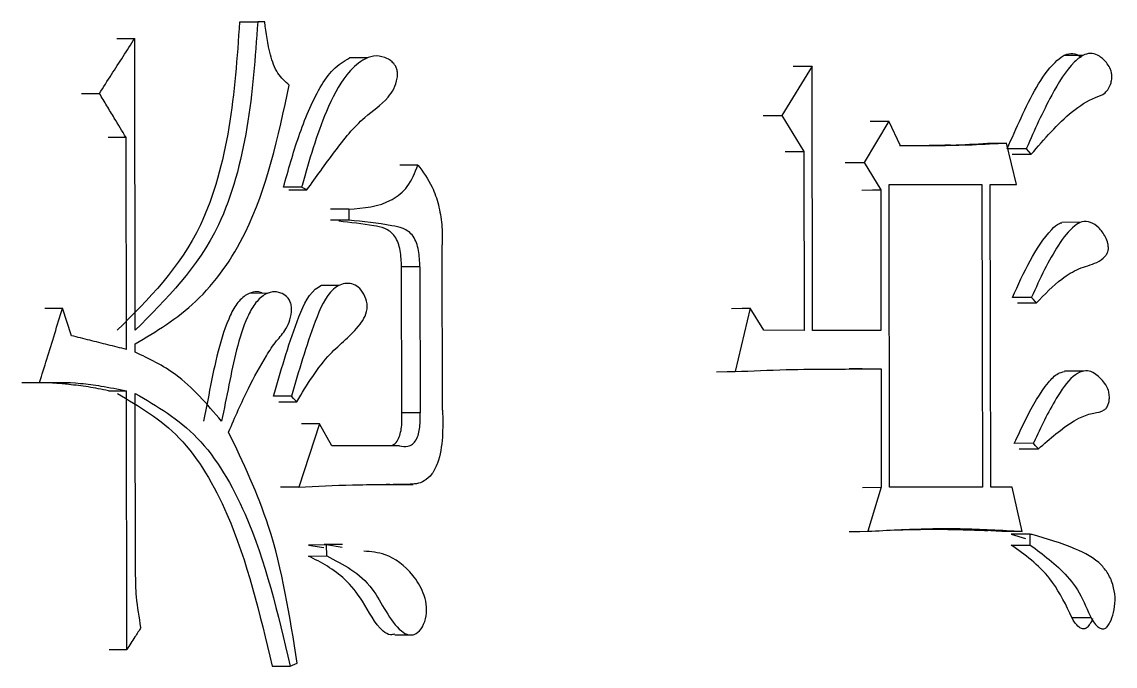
# Model space of a CAD drawing. Header units: millimetres. Extents: x 2312 to 3992, y 755 to 1943.
# Drawn here: x 2954.837 to 2959.135, y 943.703 to 946.235 of the extents above; entities that cross this region are included whole.
import ezdxf

# ---------------------------------------------------------------- set-up
doc = ezdxf.new("R2010")
doc.units = ezdxf.units.MM

msp = doc.modelspace()

# ---------------------------------------------------------------- linework, layer by layer
at = {"color": 7, "linetype": 'Continuous', "lineweight": 25}
for p, q in [((2955.6936, 946.2345), (2955.7643, 946.2348)), ((2955.7919, 946.2348), (2955.7643, 946.2348)), ((2955.2827, 945.0233), (2955.2808, 946.1699)), ((2956.1972, 946.0937), (2956.1254, 946.0935)), ((2959.0089, 946.1025), (2958.9333, 946.1022)), ((2957.9435, 946.0612), (2957.8251, 945.8665)), ((2957.9452, 945.0227), (2957.9435, 946.0612)), ((2955.0718, 945.9534), (2955.1422, 945.9536)), ((2957.8251, 945.8665), (2957.9111, 945.7259)), ((2958.2458, 945.8447), (2958.1478, 945.6825)), ((2958.2918, 945.7474), (2958.2458, 945.8447)), ((2955.2467, 945.7805), (2955.1766, 945.7803)), ((2955.2481, 944.9476), (2955.2467, 945.7805)), ((2958.7473, 945.5958), (2958.7082, 945.758)), ((2957.9111, 945.7259), (2957.9123, 945.0227)), ((2958.7859, 945.7364), (2958.7108, 945.7362)), ((2958.7301, 945.7146), (2958.8053, 945.7148)), ((2956.3943, 945.6722), (2956.3228, 945.672)), ((2958.1478, 945.6825), (2958.2135, 945.5743)), ((2955.9371, 945.5857), (2955.8657, 945.5855)), ((2955.8862, 945.5747), (2955.9576, 945.5749)), ((2958.2135, 945.5743), (2958.2145, 945.0226)), ((2958.2462, 945.5959), (2958.6112, 945.5958)), ((2958.2482, 944.406), (2958.2462, 945.5959)), ((2958.5366, 945.5956), (2958.6112, 945.5958)), ((2958.6112, 945.5958), (2958.6132, 944.4059)), ((2958.6437, 945.5958), (2958.7473, 945.5958)), ((2958.6457, 944.4059), (2958.6437, 945.5958)), ((2958.6725, 945.5955), (2958.7473, 945.5958)), ((2956.1221, 945.4991), (2956.0508, 945.4989)), ((2956.1221, 945.4991), (2956.1222, 945.4559)), ((2956.1222, 945.4559), (2956.0509, 945.4556)), ((2959.001, 945.4474), (2958.9253, 945.4471)), ((2956.4911, 944.7094), (2956.49, 945.3584)), ((2956.4018, 945.2719), (2956.3298, 945.2717)), ((2956.3308, 944.6984), (2956.3298, 945.2717)), ((2956.4018, 945.2719), (2956.4028, 944.6986)), ((2956.0851, 945.1994), (2956.0135, 945.1991)), ((2955.8031, 945.1682), (2955.7318, 945.168)), ((2955.0323, 945.0017), (2954.9973, 945.1099)), ((2957.7008, 945.1093), (2957.6416, 944.8606)), ((2957.7538, 945.0228), (2957.7008, 945.1093)), ((2958.7505, 945.1304), (2958.8257, 945.1306)), ((2957.9123, 945.0227), (2957.7538, 945.0228)), ((2958.2145, 945.0226), (2957.9452, 945.0227)), ((2955.2829, 944.9368), (2955.2828, 944.9692)), ((2958.1404, 944.871), (2958.0896, 944.8708)), ((2958.1407, 944.871), (2958.2147, 944.8712)), ((2958.2147, 944.8712), (2958.2155, 944.4061)), ((2959.0116, 944.8626), (2958.9359, 944.8623)), ((2955.1783, 944.7851), (2955.2484, 944.7853)), ((2955.2501, 943.7685), (2955.2484, 944.7853)), ((2955.2843, 944.0714), (2955.2831, 944.7745)), ((2955.8974, 944.7636), (2955.8264, 944.7634)), ((2956.4028, 944.6986), (2956.3308, 944.6984)), ((2956.0072, 944.6554), (2955.9254, 944.4066)), ((2956.0553, 944.5689), (2956.0072, 944.6554)), ((2956.3214, 944.5688), (2956.0553, 944.5689)), ((2958.8137, 944.5789), (2958.7388, 944.5787)), ((2958.758, 944.557), (2958.8331, 944.5573)), ((2956.2838, 944.4171), (2956.2693, 944.4171)), ((2956.3557, 944.4174), (2956.2975, 944.4172)), ((2956.3559, 944.4174), (2956.3761, 944.4175)), ((2955.9254, 944.4066), (2955.8544, 944.4064)), ((2958.1414, 944.4058), (2958.2155, 944.4061)), ((2958.2155, 944.4061), (2958.1634, 944.233)), ((2958.6132, 944.4059), (2958.2482, 944.406)), ((2958.7299, 944.4059), (2958.6457, 944.4059)), ((2958.769, 944.2328), (2958.7299, 944.4059)), ((2958.7263, 944.2217), (2958.7832, 944.2053)), ((2958.8014, 944.222), (2958.7265, 944.2217)), ((2958.8015, 944.1787), (2958.8014, 944.222)), ((2955.9639, 944.1792), (2956.0245, 944.169)), ((2956.0354, 944.1795), (2955.9643, 944.1792)), ((2956.0975, 944.181), (2956.026, 944.1808)), ((2956.0961, 944.1693), (2956.0354, 944.1795)), ((2956.0355, 944.1361), (2956.0354, 944.1795)), ((2958.7264, 944.1786), (2958.8015, 944.1788)), ((2955.9644, 944.1358), (2956.0355, 944.1361)), ((2958.965, 943.8944), (2959.0407, 943.8947)), ((2956.3036, 943.8265), (2956.3574, 943.8267)), ((2956.3587, 943.8267), (2956.3755, 943.8267)), ((2955.18, 943.7683), (2955.2501, 943.7685)), ((2955.8923, 943.7035), (2955.9197, 943.7143))]:
    msp.add_line(p, q, dxfattribs=at)
at = {"color": 7, "linetype": 'Continuous', "lineweight": 25, "flags": 128}
for points in [[(2955.2106, 946.1697), (2955.2497, 946.1698), (2955.2808, 946.1699)], [(2957.8698, 946.0609), (2957.9109, 946.0611), (2957.9435, 946.0612)], [(2957.7516, 945.8663), (2957.7926, 945.8664), (2957.8251, 945.8665)], [(2958.1717, 945.8445), (2958.2131, 945.8446), (2958.2458, 945.8447)], [(2958.6332, 945.7578), (2958.6752, 945.7579), (2958.7082, 945.758)], [(2957.8374, 945.7256), (2957.8786, 945.7258), (2957.9111, 945.7259)], [(2958.8053, 945.7148), (2958.7956, 945.7256), (2958.7859, 945.7364)], [(2958.0738, 945.6823), (2958.1152, 945.6824), (2958.1478, 945.6825)], [(2955.9577, 945.5749), (2955.9474, 945.5803), (2955.9371, 945.5857)], [(2958.1392, 945.5741), (2958.1808, 945.5742), (2958.2135, 945.5743)], [(2958.8063, 945.1522), (2958.7789, 945.1522), (2958.755, 945.1521), (2958.7314, 945.152)], [(2958.8257, 945.1306), (2958.8208, 945.136), (2958.8136, 945.1441), (2958.8063, 945.1522)], [(2954.9274, 945.1096), (2954.9664, 945.1098), (2954.9973, 945.1099)], [(2957.6274, 945.1091), (2957.6684, 945.1092), (2957.7008, 945.1093)], [(2957.5683, 944.8603), (2957.6092, 944.8605), (2957.6416, 944.8606)], [(2954.8373, 944.8176), (2954.8762, 944.8177), (2954.907, 944.8178)], [(2955.918, 944.742), (2955.9128, 944.7474), (2955.9051, 944.7555), (2955.8974, 944.7636)], [(2955.847, 944.7417), (2955.8727, 944.7418), (2955.8953, 944.7419), (2955.918, 944.742)], [(2956.0072, 944.6554), (2955.9672, 944.6553), (2955.9361, 944.6552)], [(2958.8331, 944.5573), (2958.8283, 944.5627), (2958.821, 944.5708), (2958.8137, 944.5789)], [(2958.0891, 944.2328), (2958.1307, 944.2329), (2958.1634, 944.233)], [(2958.769, 944.2328), (2958.727, 944.2326), (2958.6942, 944.2325)], [(2955.8214, 943.7033), (2955.85, 943.7034), (2955.8711, 943.7034), (2955.8923, 943.7035)]]:
    msp.add_lwpolyline(points, dxfattribs=at)
at = {"color": 7, "linetype": 'Continuous', "lineweight": 25}
for points, knots in [([(2955.6932, 946.2345), (2955.6834, 946.0955), (2955.6639, 945.8194), (2955.54, 945.3493), (2955.3351, 945.1454), (2955.2122, 945.0231)], [0, 0, 0, 0, 0.288455, 0.572982, 1, 1, 1, 1]), ([(2955.7643, 946.2348), (2955.7545, 946.0958), (2955.735, 945.8196), (2955.6109, 945.3494), (2955.4058, 945.1456), (2955.2827, 945.0233)], [0, 0, 0, 0, 0.2883555, 0.5728321, 1, 1, 1, 1]), ([(2955.8884, 945.986), (2955.8724, 946.0001), (2955.8395, 946.0291), (2955.807, 946.1204), (2955.7976, 946.1912), (2955.7919, 946.2348)], [0, 0, 0, 0, 0.268422, 0.549119, 1, 1, 1, 1]), ([(2955.1422, 945.9536), (2955.158, 945.9783), (2955.1891, 946.0267), (2955.2353, 946.0988), (2955.2656, 946.1462), (2955.2808, 946.1699)], [0, 0, 0, 0, 0.342688, 0.671344, 1, 1, 1, 1]), ([(2955.8657, 945.5855), (2955.8845, 945.6525), (2955.9232, 945.7899), (2955.9884, 945.9474), (2956.0589, 946.0535), (2956.1031, 946.08), (2956.1251, 946.0932)], [0, 0, 0, 0, 0.333821, 0.685285, 0.843209, 1, 1, 1, 1]), ([(2955.9577, 945.575), (2955.9938, 945.6251), (2956.066, 945.7254), (2956.1689, 945.8566), (2956.2591, 945.9129), (2956.3008, 945.9701), (2956.3124, 946.0045), (2956.3146, 946.0317), (2956.3122, 946.0488), (2956.305, 946.065), (2956.2891, 946.0827), (2956.26, 946.0983), (2956.2198, 946.1042), (2956.167, 946.0819), (2956.0974, 946.0155), (2956.012, 945.8474), (2955.9659, 945.6894), (2955.9376, 945.5877), (2955.9371, 945.5857)], [0, 0, 0, 0, 0.1400004, 0.2802678, 0.380159, 0.4099229, 0.4398073, 0.4520324, 0.4624692, 0.472928, 0.4886221, 0.5175156, 0.5586209, 0.5986674, 0.6684248, 0.7874834, 0.995825, 1, 1, 1, 1]), ([(2958.7108, 945.7362), (2958.7287, 945.7769), (2958.7827, 945.8997), (2958.8513, 946.0371), (2958.9285, 946.1023), (2958.9607, 946.1133), (2958.9857, 946.1088), (2958.9974, 946.0978), (2959.0003, 946.095)], [0, 0, 0, 0, 0.242185, 0.729684, 0.820484, 0.897101, 0.974386, 1, 1, 1, 1]), ([(2958.8053, 945.7148), (2958.831, 945.7446), (2958.9087, 945.8342), (2959.0055, 945.9227), (2959.0896, 945.9481), (2959.1098, 945.9716), (2959.1189, 945.9927), (2959.1228, 946.0138), (2959.1219, 946.0326), (2959.116, 946.0523), (2959.1005, 946.0775), (2959.0758, 946.0998), (2959.045, 946.1136), (2959.0101, 946.107), (2958.9505, 946.0603), (2958.8736, 945.931), (2958.8171, 945.8095), (2958.7862, 945.7371), (2958.7859, 945.7364)], [0, 0, 0, 0, 0.113222, 0.341329, 0.38756, 0.408091, 0.428645, 0.444622, 0.457842, 0.471061, 0.493508, 0.536208, 0.57005, 0.604095, 0.656288, 0.801564, 0.997973, 1, 1, 1, 1]), ([(2955.2828, 944.9692), (2955.3651, 945.0185), (2955.5319, 945.1182), (2955.773, 945.454), (2955.8443, 945.7826), (2955.8884, 945.986)], [0, 0, 0, 0, 0.270771, 0.548729, 1, 1, 1, 1]), ([(2955.2467, 945.7805), (2955.2314, 945.8059), (2955.2063, 945.8475), (2955.1714, 945.9052), (2955.1519, 945.9375), (2955.1422, 945.9536)], [0, 0, 0, 0, 0.440546, 0.720273, 1, 1, 1, 1]), ([(2958.4881, 945.7507), (2958.4869, 945.7506), (2958.4729, 945.7501), (2958.3834, 945.7478), (2958.3228, 945.7475), (2958.2912, 945.7473), (2958.2881, 945.7473), (2958.2876, 945.7473)], [0, 0, 0, 0, 0.046645, 0.564072, 0.83906, 0.977075, 1, 1, 1, 1]), ([(2958.7082, 945.758), (2958.6633, 945.7554), (2958.5717, 945.75), (2958.4329, 945.7471), (2958.3388, 945.7473), (2958.2918, 945.7474)], [0, 0, 0, 0, 0.32498, 0.662444, 1, 1, 1, 1]), ([(2958.4878, 945.7508), (2958.4894, 945.7508), (2958.5381, 945.752), (2958.5865, 945.7549), (2958.6332, 945.7578)], [0, 0, 0, 0, 0.033685, 1, 1, 1, 1]), ([(2956.1221, 945.4991), (2956.1805, 945.5031), (2956.2622, 945.5086), (2956.3578, 945.5826), (2956.382, 945.6419), (2956.3943, 945.6722)], [0, 0, 0, 0, 0.550462, 0.77054, 1, 1, 1, 1]), ([(2956.3944, 945.6722), (2956.4144, 945.645), (2956.4478, 945.5998), (2956.4764, 945.5163), (2956.49, 945.4386), (2956.49, 945.3852), (2956.49, 945.3584)], [0, 0, 0, 0, 0.330967, 0.551079, 0.77486, 1, 1, 1, 1]), ([(2956.3298, 945.2717), (2956.3291, 945.2934), (2956.3275, 945.3362), (2956.3065, 945.3975), (2956.2642, 945.4257), (2956.1898, 945.4398), (2956.1293, 945.4464), (2956.0836, 945.4514)], [0, 0, 0, 0, 0.143851, 0.283395, 0.424958, 0.565398, 1, 1, 1, 1]), ([(2956.4018, 945.2719), (2956.401, 945.2937), (2956.3995, 945.3365), (2956.3785, 945.3978), (2956.3361, 945.426), (2956.2506, 945.442), (2956.179, 945.4497), (2956.1222, 945.4559)], [0, 0, 0, 0, 0.13003, 0.256202, 0.38429, 0.511395, 1, 1, 1, 1]), ([(2958.7312, 945.152), (2958.7534, 945.201), (2958.798, 945.2993), (2958.8612, 945.3959), (2958.9077, 945.4419), (2958.9221, 945.4449), (2958.9253, 945.4455)], [0, 0, 0, 0, 0.420368, 0.843277, 0.965689, 1, 1, 1, 1]), ([(2958.8257, 945.1306), (2958.8581, 945.1641), (2958.9104, 945.2182), (2958.992, 945.2689), (2959.0516, 945.2816), (2959.0898, 945.3044), (2959.1034, 945.3241), (2959.1079, 945.3364), (2959.1089, 945.3499), (2959.1058, 945.3686), (2959.0941, 945.3968), (2959.0718, 945.4286), (2959.039, 945.4489), (2959.0053, 945.4525), (2958.9596, 945.4247), (2958.9101, 945.3585), (2958.8556, 945.2611), (2958.8228, 945.1895), (2958.8064, 945.1525), (2958.8063, 945.1522)], [0, 0, 0, 0, 0.1579546, 0.2552425, 0.352491, 0.4017259, 0.4171918, 0.4278337, 0.4385563, 0.4524203, 0.4780303, 0.5263526, 0.5730683, 0.6190817, 0.6586081, 0.7686904, 0.8812948, 0.9991316, 1, 1, 1, 1]), ([(2955.826, 944.7634), (2955.8543, 944.861), (2955.8968, 945.0078), (2955.963, 945.1695), (2956.0068, 945.195), (2956.0151, 945.1999)], [0, 0, 0, 0, 0.616242, 0.927085, 1, 1, 1, 1]), ([(2955.918, 944.742), (2955.9589, 944.8096), (2956.0315, 944.9294), (2956.1406, 945.0074), (2956.1875, 945.0763), (2956.1982, 945.1173), (2956.1873, 945.1581), (2956.1674, 945.1883), (2956.1413, 945.2055), (2956.1138, 945.2084), (2956.0868, 945.2022), (2956.0351, 945.1678), (2955.9678, 945.0099), (2955.9255, 944.862), (2955.8974, 944.7636)], [0, 0, 0, 0, 0.207965, 0.368358, 0.401514, 0.432917, 0.464664, 0.497814, 0.528601, 0.558738, 0.58913, 0.619745, 0.747266, 1, 1, 1, 1]), ([(2955.783, 945.1681), (2955.7805, 945.1694), (2955.7688, 945.1754), (2955.7449, 945.1743), (2955.7106, 945.159), (2955.676, 945.1229), (2955.6159, 944.9974), (2955.5853, 944.836), (2955.5581, 944.6999), (2955.5514, 944.666)], [0, 0, 0, 0, 0.017072, 0.080407, 0.150099, 0.250153, 0.352308, 0.838634, 1, 1, 1, 1]), ([(2955.65, 944.623), (2955.6751, 944.681), (2955.7204, 944.7853), (2955.7853, 944.9033), (2955.8355, 944.9805), (2955.8727, 945.0192), (2955.8924, 945.0635), (2955.8982, 945.0978), (2955.8961, 945.1249), (2955.8892, 945.1431), (2955.8753, 945.1594), (2955.8525, 945.1722), (2955.8219, 945.1765), (2955.7858, 945.162), (2955.7511, 945.1282), (2955.6925, 945.016), (2955.6603, 944.8521), (2955.632, 944.7135), (2955.6223, 944.6663)], [0, 0, 0, 0, 0.150807, 0.27095, 0.330996, 0.38361, 0.414403, 0.445341, 0.45949, 0.473772, 0.489764, 0.515212, 0.550088, 0.5845, 0.63153, 0.679772, 0.890804, 1, 1, 1, 1]), ([(2954.907, 944.8178), (2954.9165, 944.8484), (2954.9362, 944.9123), (2954.9663, 945.0097), (2954.987, 945.0765), (2954.9973, 945.1099)], [0, 0, 0, 0, 0.313874, 0.656937, 1, 1, 1, 1]), ([(2955.2481, 944.9476), (2955.2239, 944.9537), (2955.1759, 944.9657), (2955.1039, 944.9838), (2955.0562, 944.9957), (2955.0323, 945.0017)], [0, 0, 0, 0, 0.337402, 0.668701, 1, 1, 1, 1]), ([(2955.6223, 944.6662), (2955.5648, 944.733), (2955.4627, 944.8515), (2955.3375, 944.9109), (2955.2829, 944.9368)], [0, 0, 0, 0, 0.5638169, 1, 1, 1, 1]), ([(2957.6416, 944.8606), (2957.7081, 944.8636), (2957.8374, 944.8694), (2958.0284, 944.8707), (2958.1526, 944.871), (2958.2147, 944.8712)], [0, 0, 0, 0, 0.3467917, 0.6733841, 1, 1, 1, 1]), ([(2958.7386, 944.5787), (2958.7538, 944.6112), (2958.7937, 944.697), (2958.8486, 944.7934), (2958.9041, 944.853), (2958.9274, 944.8589), (2958.9359, 944.8611)], [0, 0, 0, 0, 0.2837331, 0.7470697, 0.9066099, 1, 1, 1, 1]), ([(2958.8331, 944.5573), (2958.8559, 944.577), (2958.9245, 944.6366), (2959.0108, 944.6968), (2959.0831, 944.7012), (2959.1019, 944.7179), (2959.1085, 944.7315), (2959.1122, 944.7481), (2959.1127, 944.7671), (2959.1085, 944.7889), (2959.0919, 944.8204), (2959.0659, 944.8467), (2959.0335, 944.8657), (2959.0018, 944.8627), (2958.9536, 944.8337), (2958.8886, 944.7354), (2958.8417, 944.6411), (2958.8142, 944.5801), (2958.8137, 944.5789)], [0, 0, 0, 0, 0.107767, 0.32496, 0.382514, 0.397632, 0.412827, 0.427374, 0.444539, 0.463227, 0.487606, 0.551578, 0.589699, 0.627997, 0.678888, 0.799967, 0.99622, 1, 1, 1, 1]), ([(2954.907, 944.8178), (2954.9608, 944.8186), (2955.0414, 944.8196), (2955.1551, 944.8035), (2955.215, 944.7919), (2955.2484, 944.7853)], [0, 0, 0, 0, 0.469365, 0.703745, 1, 1, 1, 1]), ([(2954.9574, 944.8168), (2954.9612, 944.8166), (2954.9815, 944.8155), (2955.0042, 944.8133), (2955.0227, 944.8115)], [0, 0, 0, 0, 0.185192, 1, 1, 1, 1]), ([(2955.1779, 944.7851), (2955.1512, 944.7906), (2955.0994, 944.8012), (2955.0471, 944.8071), (2955.0217, 944.8099)], [0, 0, 0, 0, 0.514829, 1, 1, 1, 1]), ([(2955.2126, 944.7743), (2955.2979, 944.7246), (2955.4715, 944.6234), (2955.6941, 944.2421), (2955.7725, 943.9091), (2955.821, 943.7033)], [0, 0, 0, 0, 0.269109, 0.548026, 1, 1, 1, 1]), ([(2955.2831, 944.7745), (2955.3685, 944.7248), (2955.5423, 944.6237), (2955.7653, 944.2424), (2955.8438, 943.9094), (2955.8923, 943.7035)], [0, 0, 0, 0, 0.269245, 0.548175, 1, 1, 1, 1]), ([(2956.4911, 944.7094), (2956.4918, 944.6739), (2956.4933, 944.6033), (2956.4797, 944.5144), (2956.4508, 944.4569), (2956.4116, 944.4198), (2956.3776, 944.4183), (2956.3557, 944.4174)], [0, 0, 0, 0, 0.261044, 0.518862, 0.648585, 0.774158, 1, 1, 1, 1]), ([(2956.2886, 944.5697), (2956.2927, 944.5712), (2956.303, 944.5749), (2956.3211, 944.5977), (2956.3321, 944.6429), (2956.3313, 944.6797), (2956.3308, 944.6984)], [0, 0, 0, 0, 0.116368, 0.29133, 0.641193, 1, 1, 1, 1]), ([(2956.3214, 944.5688), (2956.3327, 944.567), (2956.3501, 944.5641), (2956.3733, 944.5739), (2956.3931, 944.5975), (2956.4041, 944.6433), (2956.4032, 944.68), (2956.4028, 944.6986)], [0, 0, 0, 0, 0.227751, 0.352705, 0.480942, 0.73722, 1, 1, 1, 1]), ([(2955.9197, 943.7143), (2955.8906, 943.8991), (2955.8391, 944.2259), (2955.7073, 944.5026), (2955.6499, 944.623)], [0, 0, 0, 0, 0.565186, 1, 1, 1, 1]), ([(2955.9254, 944.4066), (2955.9959, 944.4101), (2956.103, 944.4153), (2956.2463, 944.4172), (2956.3192, 944.4173), (2956.3557, 944.4174)], [0, 0, 0, 0, 0.4898996, 0.7449371, 1, 1, 1, 1]), ([(2958.1634, 944.233), (2958.2024, 944.2352), (2958.3233, 944.2419), (2958.5257, 944.2467), (2958.6879, 944.2374), (2958.769, 944.2328)], [0, 0, 0, 0, 0.1922936, 0.5957899, 1, 1, 1, 1]), ([(2958.255, 944.2378), (2958.3145, 944.2397), (2958.4052, 944.2426), (2958.5498, 944.2393), (2958.6104, 944.2371), (2958.6287, 944.2364), (2958.6341, 944.2361), (2958.6342, 944.2361), (2958.6342, 944.2361)], [0, 0, 0, 0, 0.530517, 0.808474, 0.954214, 0.981207, 0.99626, 1, 1, 1, 1]), ([(2958.694, 944.2325), (2958.6892, 944.2328), (2958.6795, 944.2334), (2958.6651, 944.2343), (2958.6506, 944.2352), (2958.6384, 944.2359), (2958.631, 944.2363), (2958.6284, 944.2364)], [0, 0, 0, 0, 0.220492, 0.440985, 0.661478, 0.881971, 1, 1, 1, 1]), ([(2958.8015, 944.1788), (2958.8518, 944.142), (2958.9274, 944.0866), (2959.011, 943.9727), (2959.0386, 943.8834), (2959.0715, 943.8534), (2959.0845, 943.8489), (2959.0948, 943.8507), (2959.1054, 943.8589), (2959.1182, 943.8793), (2959.1301, 943.9147), (2959.1369, 943.9623), (2959.1306, 944.0145), (2959.1118, 944.0625), (2959.0639, 944.1247), (2958.9589, 944.1749), (2958.8638, 944.2054), (2958.804, 944.2213), (2958.8014, 944.222)], [0, 0, 0, 0, 0.193083, 0.290159, 0.386757, 0.407978, 0.421446, 0.432596, 0.443753, 0.462205, 0.496551, 0.533837, 0.572076, 0.615276, 0.659301, 0.789077, 0.99075, 1, 1, 1, 1]), ([(2956.0355, 944.1361), (2956.1005, 944.1034), (2956.2186, 944.0442), (2956.2873, 943.8656), (2956.357, 943.8229), (2956.3886, 943.8278), (2956.4139, 943.8567), (2956.4293, 943.8991), (2956.4288, 943.9476), (2956.4126, 944.0057), (2956.3618, 944.0834), (2956.2792, 944.147), (2956.2098, 944.1527), (2956.1815, 944.155)], [0, 0, 0, 0, 0.243162, 0.441204, 0.477801, 0.513488, 0.551656, 0.591833, 0.631217, 0.67095, 0.748529, 0.897346, 1, 1, 1, 1]), ([(2959.0458, 943.8905), (2959.0457, 943.8901), (2959.0436, 943.8819), (2959.0367, 943.8694), (2959.0268, 943.8554), (2959.0163, 943.8493), (2959.0051, 943.8493), (2958.9905, 943.8569), (2958.9726, 943.8771), (2958.9404, 943.9488), (2958.8706, 944.0773), (2958.7802, 944.1408), (2958.7264, 944.1786)], [0, 0, 0, 0, 0.001933, 0.042897, 0.076744, 0.100254, 0.123763, 0.157808, 0.211391, 0.283825, 0.573907, 1, 1, 1, 1]), ([(2956.303, 943.8291), (2956.2972, 943.8275), (2956.2815, 943.8231), (2956.2296, 943.8586), (2956.1846, 943.9535), (2956.0927, 944.0702), (2956.014, 944.1103), (2955.964, 944.1358)], [0, 0, 0, 0, 0.042189, 0.115409, 0.397672, 0.617841, 1, 1, 1, 1]), ([(2955.3055, 943.855), (2955.2986, 943.8948), (2955.2861, 943.966), (2955.2849, 944.0391), (2955.2843, 944.0714)], [0, 0, 0, 0, 0.558835, 1, 1, 1, 1]), ([(2955.3055, 943.855), (2955.2976, 943.8427), (2955.2844, 943.8221), (2955.266, 943.7932), (2955.2554, 943.7768), (2955.2501, 943.7685)], [0, 0, 0, 0, 0.4283602, 0.7141801, 1, 1, 1, 1])]:
    msp.add_open_spline(points, degree=3, knots=knots, dxfattribs=at)

doc.saveas('drawing.dxf')
